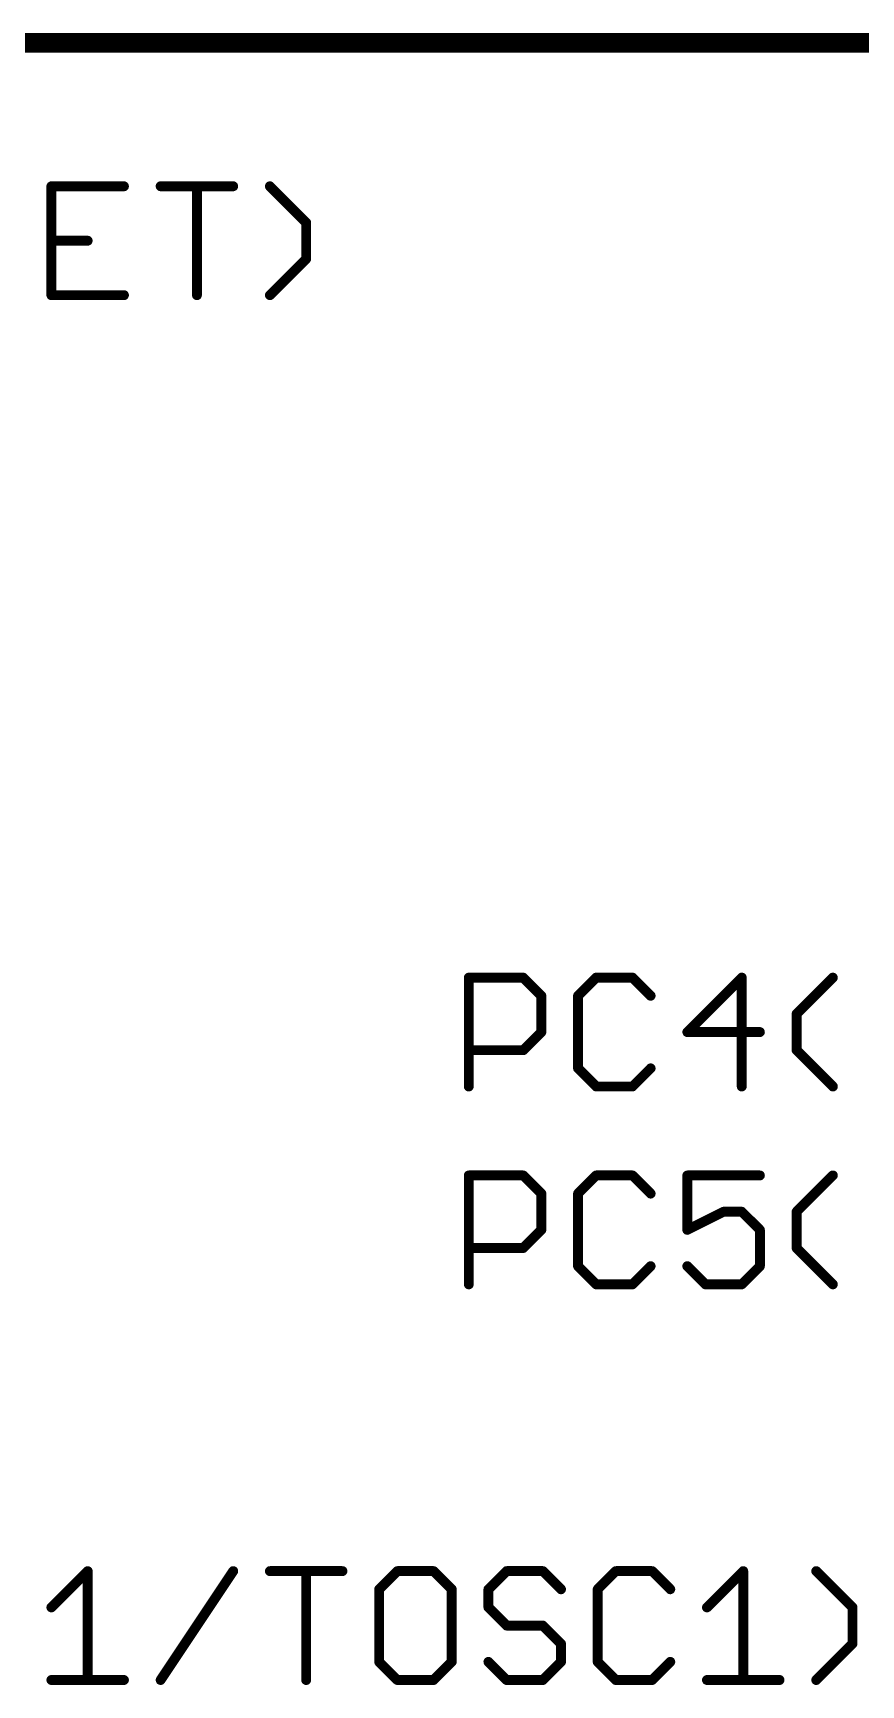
# Model space of a CAD drawing. Extents: x -13 to 211, y -15 to 133.
# Drawn here: x 73.88 to 84.52, y 70.36 to 91.57 of the extents above; entities that cross this region are included whole.
import ezdxf

# ---------------------------------------------------------------- set-up
doc = ezdxf.new("R2010")
doc.units = 0
doc.layers.add('94', color=14, linetype='CONTINUOUS')
doc.layers.add('95', color=251, linetype='CONTINUOUS')

msp = doc.modelspace()

# ---------------------------------------------------------------- linework, layer by layer
at = {"layer": '94', "const_width": 0.254}
msp.add_lwpolyline([(60.96, 91.44), (99.06, 91.44)], dxfattribs=at)
at = {"layer": '95', "const_width": 0.127}
for points in [[(75.0509, 89.5997), (74.1188, 89.5997)], [(74.1188, 89.5997), (74.1188, 88.2015)], [(75.522, 89.5997), (76.4542, 89.5997)], [(75.9881, 88.2015), (75.9881, 89.5997)], [(77.3914, 89.1336), (76.9253, 89.5997)], [(77.3914, 88.6676), (77.3914, 89.1336)], [(74.1188, 88.9006), (74.5848, 88.9006)], [(76.9253, 88.2015), (77.3914, 88.6676)], [(74.1188, 88.2015), (75.0509, 88.2015)], [(79.4796, 78.0415), (79.4796, 79.4397)], [(79.4796, 79.4397), (80.1787, 79.4397)], [(80.1787, 79.4397), (80.4117, 79.2067)], [(81.1159, 79.4397), (80.8829, 79.2067)], [(81.582, 79.4397), (81.1159, 79.4397)], [(81.815, 79.2067), (81.582, 79.4397)], [(82.9852, 79.4397), (82.2861, 78.7406)], [(82.9852, 78.0415), (82.9852, 79.4397)], [(83.6894, 78.9736), (84.1555, 79.4397)], [(80.4117, 79.2067), (80.4117, 78.7406)], [(80.8829, 79.2067), (80.8829, 78.2745)], [(83.6894, 78.5076), (83.6894, 78.9736)], [(80.4117, 78.7406), (80.1787, 78.5076)], [(82.2861, 78.7406), (83.2183, 78.7406)], [(80.1787, 78.5076), (79.4796, 78.5076)], [(84.1555, 78.0415), (83.6894, 78.5076)], [(80.8829, 78.2745), (81.1159, 78.0415)], [(81.582, 78.0415), (81.815, 78.2745)], [(81.1159, 78.0415), (81.582, 78.0415)], [(79.4796, 75.5015), (79.4796, 76.8997)], [(79.4796, 76.8997), (80.1787, 76.8997)], [(80.1787, 76.8997), (80.4117, 76.6667)], [(81.1159, 76.8997), (80.8829, 76.6667)], [(81.582, 76.8997), (81.1159, 76.8997)], [(81.815, 76.6667), (81.582, 76.8997)], [(83.2183, 76.8997), (82.2861, 76.8997)], [(82.2861, 76.8997), (82.2861, 76.2006)], [(83.6894, 76.4336), (84.1555, 76.8997)], [(80.4117, 76.6667), (80.4117, 76.2006)], [(80.8829, 76.6667), (80.8829, 75.7345)], [(82.2861, 76.2006), (82.7522, 76.4336)], [(82.7522, 76.4336), (82.9852, 76.4336)], [(82.9852, 76.4336), (83.2183, 76.2006)], [(83.6894, 75.9676), (83.6894, 76.4336)], [(80.4117, 76.2006), (80.1787, 75.9676)], [(83.2183, 76.2006), (83.2183, 75.7345)], [(80.1787, 75.9676), (79.4796, 75.9676)], [(84.1555, 75.5015), (83.6894, 75.9676)], [(80.8829, 75.7345), (81.1159, 75.5015)], [(81.582, 75.5015), (81.815, 75.7345)], [(82.5192, 75.5015), (82.2861, 75.7345)], [(83.2183, 75.7345), (82.9852, 75.5015)], [(81.1159, 75.5015), (81.582, 75.5015)], [(82.9852, 75.5015), (82.5192, 75.5015)], [(74.1188, 71.3536), (74.5848, 71.8197)], [(74.5848, 71.8197), (74.5848, 70.4215)], [(75.522, 70.4215), (76.4542, 71.8197)], [(76.9253, 71.8197), (77.8575, 71.8197)], [(77.3914, 70.4215), (77.3914, 71.8197)], [(78.5616, 71.8197), (78.3286, 71.5867)], [(79.0277, 71.8197), (78.5616, 71.8197)], [(79.2607, 71.5867), (79.0277, 71.8197)], [(79.9649, 71.8197), (79.7319, 71.5867)], [(80.431, 71.8197), (79.9649, 71.8197)], [(80.664, 71.5867), (80.431, 71.8197)], [(81.3682, 71.8197), (81.1352, 71.5867)], [(81.8343, 71.8197), (81.3682, 71.8197)], [(82.0673, 71.5867), (81.8343, 71.8197)], [(82.5384, 71.3536), (83.0045, 71.8197)], [(83.0045, 71.8197), (83.0045, 70.4215)], [(84.4078, 71.3536), (83.9417, 71.8197)], [(78.3286, 71.5867), (78.3286, 70.6545)], [(79.2607, 70.6545), (79.2607, 71.5867)], [(79.7319, 71.5867), (79.7319, 71.3536)], [(81.1352, 71.5867), (81.1352, 70.6545)], [(79.7319, 71.3536), (79.9649, 71.1206)], [(84.4078, 70.8876), (84.4078, 71.3536)], [(79.9649, 71.1206), (80.431, 71.1206)], [(80.431, 71.1206), (80.664, 70.8876)], [(80.664, 70.8876), (80.664, 70.6545)], [(83.9417, 70.4215), (84.4078, 70.8876)], [(78.3286, 70.6545), (78.5616, 70.4215)], [(79.0277, 70.4215), (79.2607, 70.6545)], [(79.9649, 70.4215), (79.7319, 70.6545)], [(80.664, 70.6545), (80.431, 70.4215)], [(81.1352, 70.6545), (81.3682, 70.4215)], [(81.8343, 70.4215), (82.0673, 70.6545)], [(74.1188, 70.4215), (75.0509, 70.4215)], [(78.5616, 70.4215), (79.0277, 70.4215)], [(80.431, 70.4215), (79.9649, 70.4215)], [(81.3682, 70.4215), (81.8343, 70.4215)], [(82.5384, 70.4215), (83.4706, 70.4215)]]:
    msp.add_lwpolyline(points, dxfattribs=at)
at = {"layer": '95', "const_width": 0.0635}
for points in [[(74.1188, 89.6314, 1), (74.1188, 89.5679)], [(74.1505, 89.5997, 1), (74.087, 89.5997)], [(75.0509, 89.5679, 1), (75.0509, 89.6314)], [(75.522, 89.6314, 1), (75.522, 89.5679)], [(76.0199, 89.5997, 1), (75.9564, 89.5997)], [(76.4542, 89.5679, 1), (76.4542, 89.6314)], [(76.9478, 89.6221, 1), (76.9029, 89.5772)], [(77.4231, 89.1336, 1), (77.3596, 89.1336)], [(77.3689, 89.1112, 1), (77.4138, 89.1561)], [(74.1188, 88.9323, 1), (74.1188, 88.8688)], [(74.5848, 88.8688, 1), (74.5848, 88.9323)], [(77.3596, 88.6676, 1), (77.4231, 88.6676)], [(77.4138, 88.6451, 1), (77.3689, 88.69)], [(74.1188, 88.2333, 1), (74.1188, 88.1698)], [(74.087, 88.2015, 1), (74.1505, 88.2015)], [(75.0509, 88.1698, 1), (75.0509, 88.2333)], [(75.9564, 88.2015, 1), (76.0199, 88.2015)], [(76.9029, 88.224, 1), (76.9478, 88.179)], [(79.5113, 79.4397, 1), (79.4478, 79.4397)], [(79.4796, 79.4714, 1), (79.4796, 79.4079)], [(80.2011, 79.4621, 1), (80.1562, 79.4172)], [(80.1787, 79.4079, 1), (80.1787, 79.4714)], [(81.1159, 79.4714, 1), (81.1159, 79.4079)], [(81.1384, 79.4172, 1), (81.0934, 79.4621)], [(81.6044, 79.4621, 1), (81.5595, 79.4172)], [(81.582, 79.4079, 1), (81.582, 79.4714)], [(83.017, 79.4397, 1), (82.9535, 79.4397)], [(83.0077, 79.4172, 1), (82.9628, 79.4621)], [(84.1779, 79.4172, 1), (84.133, 79.4621)], [(80.4435, 79.2067, 1), (80.38, 79.2067)], [(80.3893, 79.1842, 1), (80.4342, 79.2291)], [(80.9146, 79.2067, 1), (80.8511, 79.2067)], [(80.8604, 79.2291, 1), (80.9053, 79.1842)], [(81.7925, 79.1842, 1), (81.8374, 79.2291)], [(83.7212, 78.9736, 1), (83.6577, 78.9736)], [(83.667, 78.9961, 1), (83.7119, 78.9512)], [(80.38, 78.7406, 1), (80.4435, 78.7406)], [(80.4342, 78.7181, 1), (80.3893, 78.763)], [(82.2861, 78.7723, 1), (82.2861, 78.7088)], [(82.2637, 78.763, 1), (82.3086, 78.7181)], [(83.2183, 78.7088, 1), (83.2183, 78.7723)], [(79.4796, 78.5393, 1), (79.4796, 78.4758)], [(80.1562, 78.53, 1), (80.2011, 78.4851)], [(80.1787, 78.4758, 1), (80.1787, 78.5393)], [(83.7119, 78.53, 1), (83.667, 78.4851)], [(83.6577, 78.5076, 1), (83.7212, 78.5076)], [(80.9053, 78.297, 1), (80.8604, 78.2521)], [(80.8511, 78.2745, 1), (80.9146, 78.2745)], [(81.8374, 78.2521, 1), (81.7925, 78.297)], [(79.4478, 78.0415, 1), (79.5113, 78.0415)], [(81.1159, 78.0733, 1), (81.1159, 78.0097)], [(81.0934, 78.019, 1), (81.1384, 78.064)], [(81.5595, 78.064, 1), (81.6044, 78.019)], [(81.582, 78.0097, 1), (81.582, 78.0733)], [(82.9535, 78.0415, 1), (83.017, 78.0415)], [(84.133, 78.019, 1), (84.1779, 78.064)], [(79.5113, 76.8997, 1), (79.4478, 76.8997)], [(79.4796, 76.9314, 1), (79.4796, 76.8679)], [(80.2011, 76.9221, 1), (80.1562, 76.8772)], [(80.1787, 76.8679, 1), (80.1787, 76.9314)], [(81.1159, 76.9314, 1), (81.1159, 76.8679)], [(81.1384, 76.8772, 1), (81.0934, 76.9221)], [(81.6044, 76.9221, 1), (81.5595, 76.8772)], [(81.582, 76.8679, 1), (81.582, 76.9314)], [(82.2861, 76.9314, 1), (82.2861, 76.8679)], [(82.3179, 76.8997, 1), (82.2544, 76.8997)], [(83.2183, 76.8679, 1), (83.2183, 76.9314)], [(84.1779, 76.8772, 1), (84.133, 76.9221)], [(80.4435, 76.6667, 1), (80.38, 76.6667)], [(80.3893, 76.6442, 1), (80.4342, 76.6891)], [(80.9146, 76.6667, 1), (80.8511, 76.6667)], [(80.8604, 76.6891, 1), (80.9053, 76.6442)], [(81.7925, 76.6442, 1), (81.8374, 76.6891)], [(82.7522, 76.4654, 1), (82.7522, 76.4019)], [(82.7664, 76.4052, 1), (82.738, 76.462)], [(83.0077, 76.4561, 1), (82.9628, 76.4112)], [(82.9852, 76.4019, 1), (82.9852, 76.4654)], [(83.7212, 76.4336, 1), (83.6577, 76.4336)], [(83.667, 76.4561, 1), (83.7119, 76.4112)], [(80.38, 76.2006, 1), (80.4435, 76.2006)], [(80.4342, 76.1781, 1), (80.3893, 76.223)], [(82.2719, 76.229, 1), (82.3003, 76.1722)], [(82.2544, 76.2006, 1), (82.3179, 76.2006)], [(83.25, 76.2006, 1), (83.1865, 76.2006)], [(83.1958, 76.1781, 1), (83.2407, 76.223)], [(79.4796, 75.9993, 1), (79.4796, 75.9358)], [(80.1562, 75.99, 1), (80.2011, 75.9451)], [(80.1787, 75.9358, 1), (80.1787, 75.9993)], [(83.7119, 75.99, 1), (83.667, 75.9451)], [(83.6577, 75.9676, 1), (83.7212, 75.9676)], [(80.9053, 75.757, 1), (80.8604, 75.7121)], [(80.8511, 75.7345, 1), (80.9146, 75.7345)], [(81.8374, 75.7121, 1), (81.7925, 75.757)], [(82.3086, 75.757, 1), (82.2637, 75.7121)], [(83.1865, 75.7345, 1), (83.25, 75.7345)], [(83.2407, 75.7121, 1), (83.1958, 75.757)], [(79.4478, 75.5015, 1), (79.5113, 75.5015)], [(81.1159, 75.5333, 1), (81.1159, 75.4698)], [(81.0934, 75.479, 1), (81.1384, 75.524)], [(81.5595, 75.524, 1), (81.6044, 75.479)], [(81.582, 75.4698, 1), (81.582, 75.5333)], [(82.5192, 75.5333, 1), (82.5192, 75.4698)], [(82.4967, 75.479, 1), (82.5416, 75.524)], [(82.9628, 75.524, 1), (83.0077, 75.479)], [(82.9852, 75.4698, 1), (82.9852, 75.5333)], [(84.133, 75.479, 1), (84.1779, 75.524)], [(74.6166, 71.8197, 1), (74.5531, 71.8197)], [(74.6073, 71.7972, 1), (74.5624, 71.8421)], [(76.4806, 71.8021, 1), (76.4278, 71.8373)], [(76.9253, 71.8514, 1), (76.9253, 71.7879)], [(77.4231, 71.8197, 1), (77.3596, 71.8197)], [(77.8575, 71.7879, 1), (77.8575, 71.8514)], [(78.5616, 71.8514, 1), (78.5616, 71.7879)], [(78.5841, 71.7972, 1), (78.5392, 71.8421)], [(79.0501, 71.8421, 1), (79.0052, 71.7972)], [(79.0277, 71.7879, 1), (79.0277, 71.8514)], [(79.9649, 71.8514, 1), (79.9649, 71.7879)], [(79.9874, 71.7972, 1), (79.9425, 71.8421)], [(80.4534, 71.8421, 1), (80.4085, 71.7972)], [(80.431, 71.7879, 1), (80.431, 71.8514)], [(81.3682, 71.8514, 1), (81.3682, 71.7879)], [(81.3906, 71.7972, 1), (81.3457, 71.8421)], [(81.8567, 71.8421, 1), (81.8118, 71.7972)], [(81.8343, 71.7879, 1), (81.8343, 71.8514)], [(83.0362, 71.8197, 1), (82.9727, 71.8197)], [(83.0269, 71.7972, 1), (82.982, 71.8421)], [(83.9642, 71.8421, 1), (83.9193, 71.7972)], [(78.3604, 71.5867, 1), (78.2969, 71.5867)], [(78.3061, 71.6091, 1), (78.3511, 71.5642)], [(79.2925, 71.5867, 1), (79.229, 71.5867)], [(79.2383, 71.5642, 1), (79.2832, 71.6091)], [(79.7636, 71.5867, 1), (79.7001, 71.5867)], [(79.7094, 71.6091, 1), (79.7543, 71.5642)], [(80.6416, 71.5642, 1), (80.6865, 71.6091)], [(81.1669, 71.5867, 1), (81.1034, 71.5867)], [(81.1127, 71.6091, 1), (81.1576, 71.5642)], [(82.0448, 71.5642, 1), (82.0897, 71.6091)], [(74.0963, 71.3761, 1), (74.1412, 71.3312)], [(79.7543, 71.3761, 1), (79.7094, 71.3312)], [(79.7001, 71.3536, 1), (79.7636, 71.3536)], [(82.516, 71.3761, 1), (82.5609, 71.3312)], [(84.4395, 71.3536, 1), (84.376, 71.3536)], [(84.3853, 71.3312, 1), (84.4302, 71.3761)], [(79.9649, 71.1523, 1), (79.9649, 71.0888)], [(79.9425, 71.0981, 1), (79.9874, 71.143)], [(80.4534, 71.143, 1), (80.4085, 71.0981)], [(80.431, 71.0888, 1), (80.431, 71.1523)], [(80.6958, 70.8876, 1), (80.6323, 70.8876)], [(80.6416, 70.8651, 1), (80.6865, 70.91)], [(84.376, 70.8876, 1), (84.4395, 70.8876)], [(84.4302, 70.8651, 1), (84.3853, 70.91)], [(78.3511, 70.677, 1), (78.3061, 70.6321)], [(78.2969, 70.6545, 1), (78.3604, 70.6545)], [(79.229, 70.6545, 1), (79.2925, 70.6545)], [(79.2832, 70.6321, 1), (79.2383, 70.677)], [(79.7543, 70.677, 1), (79.7094, 70.6321)], [(80.6323, 70.6545, 1), (80.6958, 70.6545)], [(80.6865, 70.6321, 1), (80.6416, 70.677)], [(81.1034, 70.6545, 1), (81.1669, 70.6545)], [(81.1576, 70.677, 1), (81.1127, 70.6321)], [(82.0897, 70.6321, 1), (82.0448, 70.677)], [(74.1188, 70.4533, 1), (74.1188, 70.3898)], [(74.5531, 70.4215, 1), (74.6166, 70.4215)], [(75.0509, 70.3898, 1), (75.0509, 70.4533)], [(75.4956, 70.4391, 1), (75.5485, 70.4039)], [(77.3596, 70.4215, 1), (77.4231, 70.4215)], [(78.5616, 70.4533, 1), (78.5616, 70.3898)], [(78.5392, 70.399, 1), (78.5841, 70.444)], [(79.0052, 70.444, 1), (79.0501, 70.399)], [(79.0277, 70.3898, 1), (79.0277, 70.4533)], [(79.9649, 70.4533, 1), (79.9649, 70.3898)], [(79.9425, 70.399, 1), (79.9874, 70.444)], [(80.4085, 70.444, 1), (80.4534, 70.399)], [(80.431, 70.3898, 1), (80.431, 70.4533)], [(81.3682, 70.4533, 1), (81.3682, 70.3898)], [(81.3457, 70.399, 1), (81.3906, 70.444)], [(81.8118, 70.444, 1), (81.8567, 70.399)], [(81.8343, 70.3898, 1), (81.8343, 70.4533)], [(82.5384, 70.4533, 1), (82.5384, 70.3898)], [(82.9727, 70.4215, 1), (83.0362, 70.4215)], [(83.4706, 70.3898, 1), (83.4706, 70.4533)], [(83.9193, 70.444, 1), (83.9642, 70.399)]]:
    msp.add_lwpolyline(points, format="xyb", dxfattribs=at)

doc.saveas('drawing.dxf')
